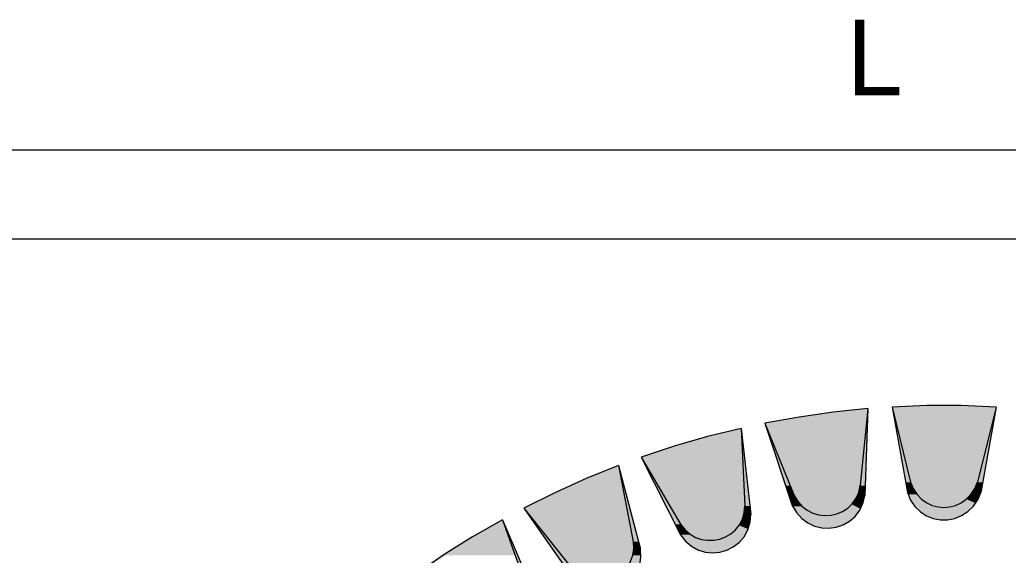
# Model space of a CAD drawing. Extents: x 0 to 245, y -13 to 205.
# Drawn here: x 83.7 to 163.1, y 162.5 to 205.5 of the extents above; entities that cross this region are included whole.
import ezdxf

# ---------------------------------------------------------------- set-up
doc = ezdxf.new("R2010")
doc.units = 0
for name, color, linetype in [('FILL', 8, 'Continuous'), ('GEOMETRY', 7, 'Continuous'), ('TEXT', 7, 'Continuous')]:
    doc.layers.add(name, color=color, linetype=linetype)

msp = doc.modelspace()

# ---------------------------------------------------------------- hatches: boundary and pattern name
at = {"layer": 'FILL'}
for points in [[(151.842, 174.265), (149.064, 173.965), (146.32, 173.574), (143.572, 173.093)], [(149.064, 173.965), (146.319, 173.573), (151.782, 173.573)], [(151.842, 174.265), (149.064, 173.965), (151.812, 173.965)], [(149.064, 173.965), (151.813, 173.965), (151.782, 173.573)], [(151.233, 168.072), (151.842, 174.265)], [(151.598, 167.291), (151.842, 174.265)], [(151.842, 174.265), (151.721, 173.093), (151.812, 173.093)], [(156.573, 174.505), (153.795, 174.384), (162.159, 174.384)], [(153.795, 174.384), (155.261, 168.343)], [(153.795, 174.384), (155.017, 167.531), (155.275, 166.912), (155.63, 166.392), (156.065, 165.973), (156.562, 165.657), (157.104, 165.444), (157.674, 165.336), (158.253, 165.336), (158.825, 165.443), (159.373, 165.661), (159.878, 165.991), (160.324, 166.434), (160.694, 166.991), (160.908, 167.531)], [(153.795, 174.384), (154.865, 168.343), (155.261, 168.343)], [(153.795, 174.384), (155.261, 168.343), (160.663, 168.343)], [(153.795, 174.384), (162.159, 174.384), (160.663, 168.343)], [(156.573, 174.505), (153.796, 174.383), (162.159, 174.383), (159.35, 174.505)], [(156.573, 174.505), (159.35, 174.505), (162.159, 174.384)], [(162.159, 174.384), (160.663, 168.343)], [(162.159, 174.384), (160.663, 168.343), (161.059, 168.343)], [(162.159, 174.384), (160.908, 167.531)], [(146.319, 173.573), (143.572, 173.093), (151.72, 173.093)], [(143.572, 173.093), (145.922, 167.291)], [(143.572, 173.093), (145.768, 166.48), (146.11, 165.901), (146.535, 165.432), (147.027, 165.074), (147.568, 164.825), (148.139, 164.685), (148.722, 164.654), (149.299, 164.731), (149.854, 164.915), (150.366, 165.207), (150.819, 165.605), (151.195, 166.11), (151.475, 166.72), (151.598, 167.291)], [(143.572, 173.093), (145.25, 168.072), (145.617, 168.072)], [(143.572, 173.093), (145.617, 168.072), (151.232, 168.072)], [(143.572, 173.093), (151.72, 173.093), (151.232, 168.072)], [(146.319, 173.573), (151.782, 173.573), (151.72, 173.093)], [(151.72, 173.093), (151.232, 168.072), (151.628, 168.072)], [(151.72, 173.093), (151.812, 173.093), (151.628, 168.072)], [(141.679, 172.671), (138.963, 172.011), (136.278, 171.228), (133.653, 170.357)], [(141.679, 172.671), (138.963, 172.011), (141.709, 172.011)], [(141.679, 172.671), (141.771, 170.357), (141.922, 170.357)], [(141.955, 166.448), (141.68, 172.671)], [(142.444, 165.757), (141.68, 172.671)], [(138.964, 172.011), (136.278, 171.228), (141.74, 171.228)], [(138.964, 172.011), (141.71, 172.011), (141.74, 171.228)], [(136.278, 171.228), (133.653, 170.357), (141.771, 170.357)], [(136.278, 171.228), (141.74, 171.228), (141.771, 170.357)], [(133.653, 170.357), (136.796, 164.976)], [(133.653, 170.357), (136.796, 164.134), (137.197, 163.605), (137.672, 163.199), (138.204, 162.911), (138.773, 162.739), (139.36, 162.679), (139.947, 162.729), (140.513, 162.886), (141.041, 163.145), (141.51, 163.506), (141.903, 163.963), (142.2, 164.514), (142.382, 165.157), (142.443, 165.757)], [(133.653, 170.357), (135.607, 166.449), (135.942, 166.449)], [(133.653, 170.357), (135.942, 166.449), (141.955, 166.449)], [(133.653, 170.357), (141.771, 170.357), (141.955, 166.449)], [(141.771, 170.357), (141.955, 166.449), (142.35, 166.449)], [(141.771, 170.357), (141.922, 170.357), (142.35, 166.449)], [(131.822, 169.696), (129.226, 168.643), (126.694, 167.501), (124.222, 166.268)], [(131.822, 169.696), (129.226, 168.643), (132.036, 168.643)], [(131.822, 169.696), (133.011, 163.563)], [(131.822, 169.696), (133.592, 162.962)], [(131.822, 169.696), (132.494, 166.268), (132.707, 166.268)], [(129.226, 168.644), (126.694, 167.501), (132.248, 167.501)], [(129.226, 168.644), (132.036, 168.644), (132.248, 167.501)], [(154.865, 168.343), (154.956, 167.833), (155.473, 167.833)], [(154.865, 168.343), (155.261, 168.343), (155.473, 167.833)], [(155.26, 168.343), (155.473, 167.833), (155.794, 167.371), (156.166, 166.993), (156.579, 166.698), (157.022, 166.487), (157.485, 166.359), (157.959, 166.316), (158.433, 166.357), (158.897, 166.483), (159.341, 166.693), (159.754, 166.988), (160.127, 167.368), (160.449, 167.833), (160.662, 168.343)], [(155.26, 168.343), (155.473, 167.833), (160.449, 167.833)], [(155.26, 168.343), (160.662, 168.343), (160.449, 167.833)], [(160.663, 168.343), (160.45, 167.833), (160.968, 167.833)], [(160.663, 168.343), (161.059, 168.343), (160.968, 167.833)], [(145.25, 168.071), (145.495, 167.291), (145.922, 167.291)], [(145.25, 168.071), (145.617, 168.071), (145.922, 167.291)], [(145.617, 168.071), (145.83, 167.531), (151.111, 167.531)], [(145.617, 168.071), (151.232, 168.071), (151.111, 167.531)], [(145.83, 167.531), (145.922, 167.291), (151.018, 167.291)], [(145.83, 167.531), (151.111, 167.531), (151.018, 167.291)], [(145.922, 167.291), (146.196, 166.841), (146.555, 166.427), (146.967, 166.105), (147.418, 165.872), (147.895, 165.727), (148.386, 165.668), (148.878, 165.694), (149.357, 165.802), (149.81, 165.992), (150.225, 166.262), (150.589, 166.609), (150.889, 167.033), (151.111, 167.531), (151.233, 168.071)], [(151.111, 167.531), (151.018, 167.291), (151.598, 167.291)], [(151.232, 168.071), (151.111, 167.531), (151.628, 167.531)], [(151.111, 167.531), (151.629, 167.531), (151.598, 167.291)], [(151.232, 168.071), (151.628, 168.071), (151.628, 167.531)], [(154.956, 167.833), (155.017, 167.531), (155.659, 167.531)], [(154.956, 167.833), (155.474, 167.833), (155.659, 167.531)], [(155.016, 167.531), (155.078, 167.38), (155.78, 167.38)], [(155.016, 167.531), (155.659, 167.531), (155.78, 167.38)], [(155.473, 167.833), (155.78, 167.38), (160.143, 167.38)], [(155.473, 167.833), (160.45, 167.833), (160.143, 167.38)], [(160.266, 167.531), (160.143, 167.38), (160.846, 167.38)], [(160.45, 167.833), (160.266, 167.531), (160.908, 167.531)], [(160.266, 167.531), (160.908, 167.531), (160.846, 167.38)], [(160.45, 167.833), (160.968, 167.833), (160.908, 167.531)], [(126.694, 167.501), (124.222, 166.269), (132.494, 166.269)], [(126.694, 167.501), (132.249, 167.501), (132.494, 166.269)], [(145.495, 167.291), (145.678, 166.841), (146.196, 166.841)], [(145.495, 167.291), (145.922, 167.291), (146.196, 166.841)], [(145.677, 166.841), (145.768, 166.48), (146.501, 166.48)], [(145.677, 166.841), (146.196, 166.841), (146.501, 166.48)], [(145.922, 167.291), (146.074, 167.02), (150.898, 167.02)], [(145.922, 167.291), (151.019, 167.291), (150.898, 167.02)], [(146.074, 167.021), (146.196, 166.841), (150.743, 166.841)], [(146.074, 167.021), (150.897, 167.021), (150.743, 166.841)], [(146.196, 166.841), (146.411, 166.57), (150.562, 166.57)], [(146.196, 166.841), (150.743, 166.841), (150.562, 166.57)], [(150.653, 166.72), (150.562, 166.57), (151.415, 166.57)], [(150.897, 167.021), (150.653, 166.72), (151.475, 166.72)], [(150.653, 166.72), (151.475, 166.72), (151.415, 166.57)], [(151.018, 167.291), (150.897, 167.02), (151.537, 167.02)], [(150.897, 167.021), (151.537, 167.021), (151.475, 166.72)], [(151.018, 167.291), (151.598, 167.291), (151.537, 167.02)], [(155.078, 167.38), (155.231, 166.991), (156.177, 166.991)], [(155.078, 167.38), (155.78, 167.38), (156.177, 166.991)], [(155.231, 166.991), (156.176, 166.991)], [(155.231, 166.991), (156.176, 166.991)], [(155.231, 166.991), (155.444, 166.658), (156.633, 166.658)], [(155.231, 166.991), (156.176, 166.991), (156.633, 166.658)], [(155.78, 167.38), (156.176, 166.991), (159.747, 166.991)], [(155.78, 167.38), (160.143, 167.38), (159.747, 166.991)], [(156.176, 166.991), (156.633, 166.658), (159.289, 166.658)], [(156.176, 166.991), (159.746, 166.991), (159.289, 166.658)], [(159.747, 166.991), (159.29, 166.658), (160.51, 166.658)], [(159.778, 166.991), (159.747, 166.991), (160.694, 166.991)], [(159.747, 166.991), (160.694, 166.991), (160.51, 166.658)], [(160.143, 167.38), (159.778, 166.991), (160.694, 166.991)], [(159.778, 166.991), (160.694, 166.991)], [(160.143, 167.38), (160.846, 167.38), (160.694, 166.991)], [(124.222, 166.269), (128.127, 161.371)], [(124.222, 166.269), (128.219, 160.558), (128.696, 160.089), (129.23, 159.752), (129.8, 159.54), (130.391, 159.448), (130.982, 159.471), (131.557, 159.603), (132.096, 159.837), (132.581, 160.17), (132.995, 160.594), (133.318, 161.104), (133.533, 161.695), (133.621, 162.361), (133.591, 162.962)], [(124.222, 166.269), (126.115, 163.564), (126.359, 163.564)], [(124.222, 166.269), (126.359, 163.564), (133.011, 163.564)], [(124.222, 166.269), (132.493, 166.269), (133.011, 163.564)], [(132.494, 166.269), (133.012, 163.564), (133.44, 163.564)], [(132.494, 166.269), (132.707, 166.269), (133.44, 163.564)], [(135.607, 166.448), (136.369, 164.975), (136.795, 164.975)], [(135.607, 166.448), (135.942, 166.448), (136.795, 164.975)], [(135.942, 166.448), (136.247, 165.907), (141.922, 165.907)], [(135.942, 166.448), (141.955, 166.448), (141.922, 165.907)], [(136.796, 164.976), (137.163, 164.527), (137.567, 164.175), (138.012, 163.919), (138.487, 163.755), (138.978, 163.68), (139.471, 163.69), (139.955, 163.784), (140.415, 163.957), (140.84, 164.206), (141.216, 164.529), (141.531, 164.923), (141.77, 165.383), (141.923, 165.908), (141.955, 166.449)], [(141.955, 166.448), (141.923, 165.907), (142.412, 165.907)], [(141.955, 166.448), (142.351, 166.448), (142.412, 165.907)], [(145.768, 166.48), (145.83, 166.419), (146.562, 166.419)], [(145.768, 166.48), (146.501, 166.48), (146.562, 166.419)], [(145.83, 166.419), (146.013, 166.088), (146.99, 166.088)], [(145.83, 166.419), (146.562, 166.419), (146.99, 166.088)], [(146.012, 166.088), (146.074, 165.939), (147.264, 165.939)], [(146.012, 166.088), (146.99, 166.088), (147.264, 165.939)], [(146.074, 165.939), (146.166, 165.847), (147.51, 165.847)], [(146.074, 165.939), (147.264, 165.939), (147.51, 165.847)], [(146.411, 166.57), (146.562, 166.42), (150.378, 166.42)], [(146.411, 166.57), (150.561, 166.57), (150.378, 166.42)], [(146.563, 166.419), (146.836, 166.208), (150.132, 166.208)], [(146.563, 166.419), (150.377, 166.419), (150.132, 166.208)], [(146.837, 166.208), (146.99, 166.088), (149.92, 166.088)], [(146.837, 166.208), (150.133, 166.208), (149.92, 166.088)], [(146.99, 166.088), (147.295, 165.939), (149.676, 165.939)], [(146.99, 166.088), (149.92, 166.088), (149.676, 165.939)], [(147.295, 165.939), (147.51, 165.847), (149.401, 165.847)], [(147.295, 165.939), (149.676, 165.939), (149.401, 165.847)], [(149.676, 165.939), (149.157, 165.728), (150.927, 165.728)], [(150.073, 166.149), (149.676, 165.939), (151.049, 165.939)], [(149.676, 165.939), (151.049, 165.939), (150.927, 165.728)], [(150.133, 166.208), (150.073, 166.148), (151.233, 166.148)], [(150.073, 166.149), (151.232, 166.149), (151.049, 165.939)], [(150.562, 166.57), (150.132, 166.209), (151.262, 166.209)], [(150.133, 166.208), (151.263, 166.208), (151.233, 166.148)], [(150.562, 166.57), (151.415, 166.57), (151.262, 166.209)], [(155.444, 166.658), (155.566, 166.479), (157.123, 166.479)], [(155.444, 166.658), (156.633, 166.658), (157.123, 166.479)], [(155.566, 166.48), (155.566, 166.449), (157.154, 166.449)], [(155.566, 166.48), (157.123, 166.48), (157.154, 166.449)], [(155.566, 166.448), (155.687, 166.329), (157.671, 166.329)], [(155.566, 166.448), (157.154, 166.448), (157.671, 166.329)], [(155.688, 166.329), (155.994, 166.028), (159.93, 166.028)], [(155.688, 166.329), (160.236, 166.329), (159.93, 166.028)], [(155.994, 166.029), (156.481, 165.699), (159.441, 165.699)], [(155.994, 166.029), (159.931, 166.029), (159.441, 165.699)], [(156.634, 166.658), (157.155, 166.448), (158.801, 166.448)], [(156.634, 166.658), (159.29, 166.658), (158.801, 166.448)], [(157.154, 166.448), (157.672, 166.329), (158.252, 166.329)], [(157.154, 166.448), (158.8, 166.448), (158.252, 166.329)], [(158.801, 166.448), (158.252, 166.329), (160.237, 166.329)], [(158.832, 166.48), (158.801, 166.449), (160.358, 166.449)], [(158.801, 166.448), (160.359, 166.448), (160.237, 166.329)], [(159.29, 166.658), (158.832, 166.479), (160.358, 166.479)], [(158.832, 166.48), (160.358, 166.48), (160.358, 166.449)], [(159.29, 166.658), (160.51, 166.658), (160.358, 166.479)], [(122.512, 165.337), (120.101, 163.954), (117.751, 162.483), (115.462, 160.888)], [(122.512, 165.337), (120.101, 163.954), (123, 163.954)], [(122.512, 165.337), (124.587, 159.475)], [(122.512, 165.337), (125.228, 158.935)], [(122.512, 165.337), (124.07, 160.888), (124.405, 160.888)], [(136.247, 165.907), (136.553, 165.397), (141.771, 165.397)], [(136.247, 165.907), (141.923, 165.907), (141.771, 165.397)], [(136.552, 165.398), (136.795, 164.976), (141.527, 164.976)], [(136.552, 165.398), (141.771, 165.398), (141.527, 164.976)], [(141.649, 165.156), (141.497, 164.885), (142.321, 164.885)], [(141.771, 165.398), (141.649, 165.157), (142.381, 165.157)], [(141.649, 165.156), (142.381, 165.156), (142.321, 164.885)], [(141.862, 165.757), (141.771, 165.398), (142.412, 165.398)], [(141.771, 165.398), (142.412, 165.398), (142.381, 165.157)], [(141.922, 165.907), (141.861, 165.757), (142.443, 165.757)], [(141.862, 165.757), (142.443, 165.757), (142.412, 165.398)], [(141.922, 165.907), (142.411, 165.907), (142.443, 165.757)], [(146.166, 165.847), (146.288, 165.699), (148.028, 165.699)], [(146.166, 165.847), (147.51, 165.847), (148.028, 165.699)], [(146.288, 165.698), (146.319, 165.668), (148.608, 165.668)], [(146.288, 165.698), (148.028, 165.698), (148.608, 165.668)], [(146.319, 165.668), (146.471, 165.485), (150.682, 165.485)], [(146.319, 165.668), (150.866, 165.668), (150.682, 165.485)], [(146.471, 165.486), (146.777, 165.248), (150.437, 165.248)], [(146.471, 165.486), (150.682, 165.486), (150.437, 165.248)], [(146.777, 165.247), (146.96, 165.128), (150.194, 165.128)], [(146.777, 165.247), (150.437, 165.247), (150.194, 165.128)], [(146.96, 165.128), (147.295, 164.946), (149.89, 164.946)], [(146.96, 165.128), (150.194, 165.128), (149.89, 164.946)], [(147.509, 165.847), (147.844, 165.728), (149.156, 165.728)], [(147.509, 165.847), (149.401, 165.847), (149.156, 165.728)], [(147.844, 165.728), (148.028, 165.699), (148.822, 165.699)], [(147.844, 165.728), (149.156, 165.728), (148.822, 165.699)], [(148.028, 165.698), (148.822, 165.698), (148.608, 165.668)], [(149.157, 165.728), (148.608, 165.668), (150.866, 165.668)], [(148.608, 165.668), (150.866, 165.668)], [(148.608, 165.668), (150.866, 165.668)], [(149.157, 165.728), (150.927, 165.728), (150.866, 165.668)], [(156.481, 165.698), (157.062, 165.457), (158.862, 165.457)], [(156.481, 165.698), (159.441, 165.698), (158.862, 165.457)], [(157.062, 165.457), (157.671, 165.337), (158.283, 165.337)], [(157.062, 165.457), (158.862, 165.457), (158.283, 165.337)], [(136.369, 164.976), (136.583, 164.527), (137.163, 164.527)], [(136.369, 164.976), (136.796, 164.976), (137.163, 164.527)], [(136.583, 164.527), (136.766, 164.165), (137.559, 164.165)], [(136.583, 164.527), (137.163, 164.527), (137.559, 164.165)], [(136.796, 164.976), (136.858, 164.886), (141.497, 164.886)], [(136.796, 164.976), (141.527, 164.976), (141.497, 164.886)], [(136.858, 164.886), (137.163, 164.527), (141.192, 164.527)], [(136.858, 164.886), (141.497, 164.886), (141.192, 164.527)], [(137.163, 164.527), (137.225, 164.466), (141.161, 164.466)], [(137.163, 164.527), (141.192, 164.527), (141.161, 164.466)], [(137.224, 164.466), (137.558, 164.164), (140.763, 164.164)], [(137.224, 164.466), (141.161, 164.466), (140.763, 164.164)], [(141.161, 164.466), (140.733, 164.134), (141.986, 164.134)], [(141.221, 164.585), (141.16, 164.466), (142.167, 164.466)], [(141.161, 164.466), (142.168, 164.466), (141.986, 164.134)], [(141.221, 164.585), (142.227, 164.585), (142.167, 164.466)], [(141.497, 164.886), (141.222, 164.585), (142.227, 164.585)], [(141.497, 164.886), (142.321, 164.886), (142.227, 164.585)], [(147.295, 164.946), (147.51, 164.856), (149.615, 164.856)], [(147.295, 164.946), (149.89, 164.946), (149.615, 164.856)], [(147.509, 164.857), (147.905, 164.736), (149.309, 164.736)], [(147.509, 164.857), (149.614, 164.857), (149.309, 164.736)], [(147.905, 164.736), (148.089, 164.675), (148.973, 164.675)], [(147.905, 164.736), (149.309, 164.736), (148.973, 164.675)], [(148.089, 164.675), (148.974, 164.675), (148.7, 164.647)], [(120.101, 163.954), (117.751, 162.482), (123.519, 162.482)], [(120.101, 163.954), (123, 163.954), (123.519, 162.482)], [(126.115, 163.564), (127.639, 161.371), (128.128, 161.371)], [(126.115, 163.564), (126.359, 163.564), (128.128, 161.371)], [(126.359, 163.564), (126.816, 163.023), (133.042, 163.023)], [(126.359, 163.564), (133.011, 163.564), (133.042, 163.023)], [(128.128, 161.37), (128.526, 160.977), (128.99, 160.69), (129.477, 160.501), (129.974, 160.406), (130.471, 160.401), (130.955, 160.481), (131.416, 160.641), (131.841, 160.876), (132.22, 161.182), (132.541, 161.555), (132.793, 161.989), (132.963, 162.479), (133.042, 163.022), (133.012, 163.563)], [(133.011, 163.564), (133.041, 163.023), (133.562, 163.023)], [(133.011, 163.564), (133.44, 163.564), (133.562, 163.023)], [(136.765, 164.164), (136.795, 164.134), (137.651, 164.134)], [(136.765, 164.164), (137.558, 164.164), (137.651, 164.134)], [(136.796, 164.134), (136.949, 163.894), (138.048, 163.894)], [(136.796, 164.134), (137.651, 164.134), (138.048, 163.894)], [(136.949, 163.894), (137.101, 163.744), (138.597, 163.744)], [(136.949, 163.894), (138.048, 163.894), (138.597, 163.744)], [(137.101, 163.743), (137.131, 163.684), (139.147, 163.684)], [(137.101, 163.743), (138.597, 163.743), (139.147, 163.684)], [(137.132, 163.685), (137.163, 163.655), (141.618, 163.655)], [(137.132, 163.685), (141.65, 163.685), (141.618, 163.655)], [(137.163, 163.654), (137.254, 163.563), (141.558, 163.563)], [(137.163, 163.654), (141.619, 163.654), (141.558, 163.563)], [(137.254, 163.564), (137.62, 163.234), (141.161, 163.234)], [(137.254, 163.564), (141.558, 163.564), (141.161, 163.234)], [(137.558, 164.164), (137.651, 164.134), (140.733, 164.134)], [(137.558, 164.164), (140.763, 164.164), (140.733, 164.134)], [(137.651, 164.134), (138.047, 163.894), (140.276, 163.894)], [(137.651, 164.134), (140.733, 164.134), (140.276, 163.894)], [(138.047, 163.894), (138.139, 163.865), (140.214, 163.865)], [(138.047, 163.894), (140.276, 163.894), (140.214, 163.865)], [(138.139, 163.864), (138.597, 163.743), (139.756, 163.743)], [(138.139, 163.864), (140.214, 163.864), (139.756, 163.743)], [(138.597, 163.743), (138.719, 163.714), (139.696, 163.714)], [(138.597, 163.743), (139.756, 163.743), (139.696, 163.714)], [(138.719, 163.714), (139.696, 163.714), (139.146, 163.685)], [(139.696, 163.714), (139.147, 163.685), (141.649, 163.685)], [(140.215, 163.864), (139.696, 163.714), (141.68, 163.714)], [(139.696, 163.714), (141.679, 163.714), (141.649, 163.685)], [(140.549, 164.044), (140.214, 163.864), (141.801, 163.864)], [(140.215, 163.864), (141.801, 163.864), (141.68, 163.714)], [(140.733, 164.134), (140.549, 164.044), (141.955, 164.044)], [(140.549, 164.044), (141.954, 164.044), (141.801, 163.864)], [(140.733, 164.134), (141.986, 164.134), (141.955, 164.044)], [(126.816, 163.023), (127.244, 162.483), (132.982, 162.483)], [(126.816, 163.023), (133.042, 163.023), (132.982, 162.483)], [(133.042, 162.962), (132.982, 162.483), (133.622, 162.483)], [(133.042, 163.023), (133.042, 162.962), (133.592, 162.962)], [(133.042, 163.023), (133.563, 163.023), (133.592, 162.962)], [(133.042, 162.962), (133.592, 162.962), (133.622, 162.483)], [(137.62, 163.234), (137.712, 163.173), (141.099, 163.173)], [(137.62, 163.234), (141.161, 163.234), (141.099, 163.173)], [(137.712, 163.173), (138.14, 162.932), (140.611, 162.932)], [(137.712, 163.173), (141.1, 163.173), (140.611, 162.932)], [(138.139, 162.932), (138.29, 162.902), (140.549, 162.902)], [(138.139, 162.932), (140.611, 162.932), (140.549, 162.902)], [(138.291, 162.902), (138.72, 162.752), (140.032, 162.752)], [(138.291, 162.902), (140.55, 162.902), (140.032, 162.752)], [(138.719, 162.751), (138.902, 162.722), (139.969, 162.722)], [(138.719, 162.751), (140.031, 162.751), (139.969, 162.722)], [(138.902, 162.722), (139.969, 162.722), (139.33, 162.693)]]:
    msp.add_hatch(color=7, dxfattribs=at).paths.add_polyline_path(points)

# ---------------------------------------------------------------- linework, layer by layer
at = {"layer": 'GEOMETRY', "lineweight": 13}
for points in [[(72.185, 195.036), (243.739, 195.036)], [(151.842, 174.265), (149.064, 173.965), (146.32, 173.574), (143.572, 173.093)], [(151.842, 174.265), (151.232, 168.072)], [(151.842, 174.265), (151.598, 167.291)], [(162.159, 174.384), (159.35, 174.505), (156.573, 174.505), (153.795, 174.384)], [(153.795, 174.384), (155.261, 168.343)], [(153.795, 174.384), (155.017, 167.531), (155.275, 166.912), (155.63, 166.392), (156.065, 165.973), (156.562, 165.657), (157.104, 165.444), (157.674, 165.336), (158.253, 165.336), (158.825, 165.443), (159.373, 165.661), (159.878, 165.991), (160.324, 166.434), (160.694, 166.991), (160.908, 167.531)], [(162.159, 174.384), (160.663, 168.343)], [(162.159, 174.384), (160.908, 167.531)], [(143.572, 173.093), (145.922, 167.291)], [(143.572, 173.093), (145.768, 166.48), (146.11, 165.901), (146.535, 165.432), (147.027, 165.074), (147.568, 164.825), (148.139, 164.685), (148.722, 164.654), (149.299, 164.731), (149.854, 164.915), (150.366, 165.207), (150.819, 165.605), (151.195, 166.11), (151.475, 166.72), (151.598, 167.291)], [(141.679, 172.671), (138.963, 172.011), (136.278, 171.228), (133.653, 170.357)], [(141.679, 172.671), (141.954, 166.448)], [(141.679, 172.671), (142.443, 165.757)], [(133.653, 170.357), (136.796, 164.976)], [(133.653, 170.357), (136.796, 164.134), (137.197, 163.605), (137.672, 163.199), (138.204, 162.911), (138.773, 162.739), (139.36, 162.679), (139.947, 162.729), (140.513, 162.886), (141.041, 163.145), (141.51, 163.506), (141.903, 163.963), (142.2, 164.514), (142.382, 165.157), (142.443, 165.757)], [(131.822, 169.696), (129.226, 168.643), (126.694, 167.501), (124.222, 166.268)], [(131.822, 169.696), (133.011, 163.563)], [(131.822, 169.696), (133.592, 162.962)], [(155.26, 168.343), (155.473, 167.833), (155.794, 167.371), (156.166, 166.993), (156.579, 166.698), (157.022, 166.487), (157.485, 166.359), (157.959, 166.316), (158.433, 166.357), (158.897, 166.483), (159.341, 166.693), (159.754, 166.988), (160.127, 167.368), (160.449, 167.833), (160.662, 168.343)], [(145.922, 167.291), (146.196, 166.841), (146.555, 166.427), (146.967, 166.105), (147.418, 165.872), (147.895, 165.727), (148.386, 165.668), (148.878, 165.694), (149.357, 165.802), (149.81, 165.992), (150.225, 166.262), (150.589, 166.609), (150.889, 167.033), (151.111, 167.531), (151.233, 168.071)], [(124.222, 166.269), (128.127, 161.371)], [(124.222, 166.269), (128.219, 160.558), (128.696, 160.089), (129.23, 159.752), (129.8, 159.54), (130.391, 159.448), (130.982, 159.471), (131.557, 159.603), (132.096, 159.837), (132.581, 160.17), (132.995, 160.594), (133.318, 161.104), (133.533, 161.695), (133.621, 162.361), (133.591, 162.962)], [(136.796, 164.976), (137.163, 164.527), (137.567, 164.175), (138.012, 163.919), (138.487, 163.755), (138.978, 163.68), (139.471, 163.69), (139.955, 163.784), (140.415, 163.957), (140.84, 164.206), (141.216, 164.529), (141.531, 164.923), (141.77, 165.383), (141.923, 165.908), (141.955, 166.449)], [(122.512, 165.337), (120.101, 163.954), (117.751, 162.483), (115.462, 160.888)], [(122.512, 165.337), (124.587, 159.475)], [(122.512, 165.337), (125.228, 158.935)], [(128.128, 161.37), (128.526, 160.977), (128.99, 160.69), (129.477, 160.501), (129.974, 160.406), (130.471, 160.401), (130.955, 160.481), (131.416, 160.641), (131.841, 160.876), (132.22, 161.182), (132.541, 161.555), (132.793, 161.989), (132.963, 162.479), (133.042, 163.022), (133.012, 163.563)]]:
    msp.add_lwpolyline(points, dxfattribs=at)
msp.add_lwpolyline([(72.186, 187.883), (243.74, 187.883), (243.74, 18.884), (72.186, 18.884), (72.186, 187.883)], close=True, dxfattribs=at)

# ---------------------------------------------------------------- texts
at = {"layer": 'TEXT'}
msp.add_text('L', height=6.058, dxfattribs=at).set_placement((150.14, 199.423))

doc.saveas('drawing.dxf')
